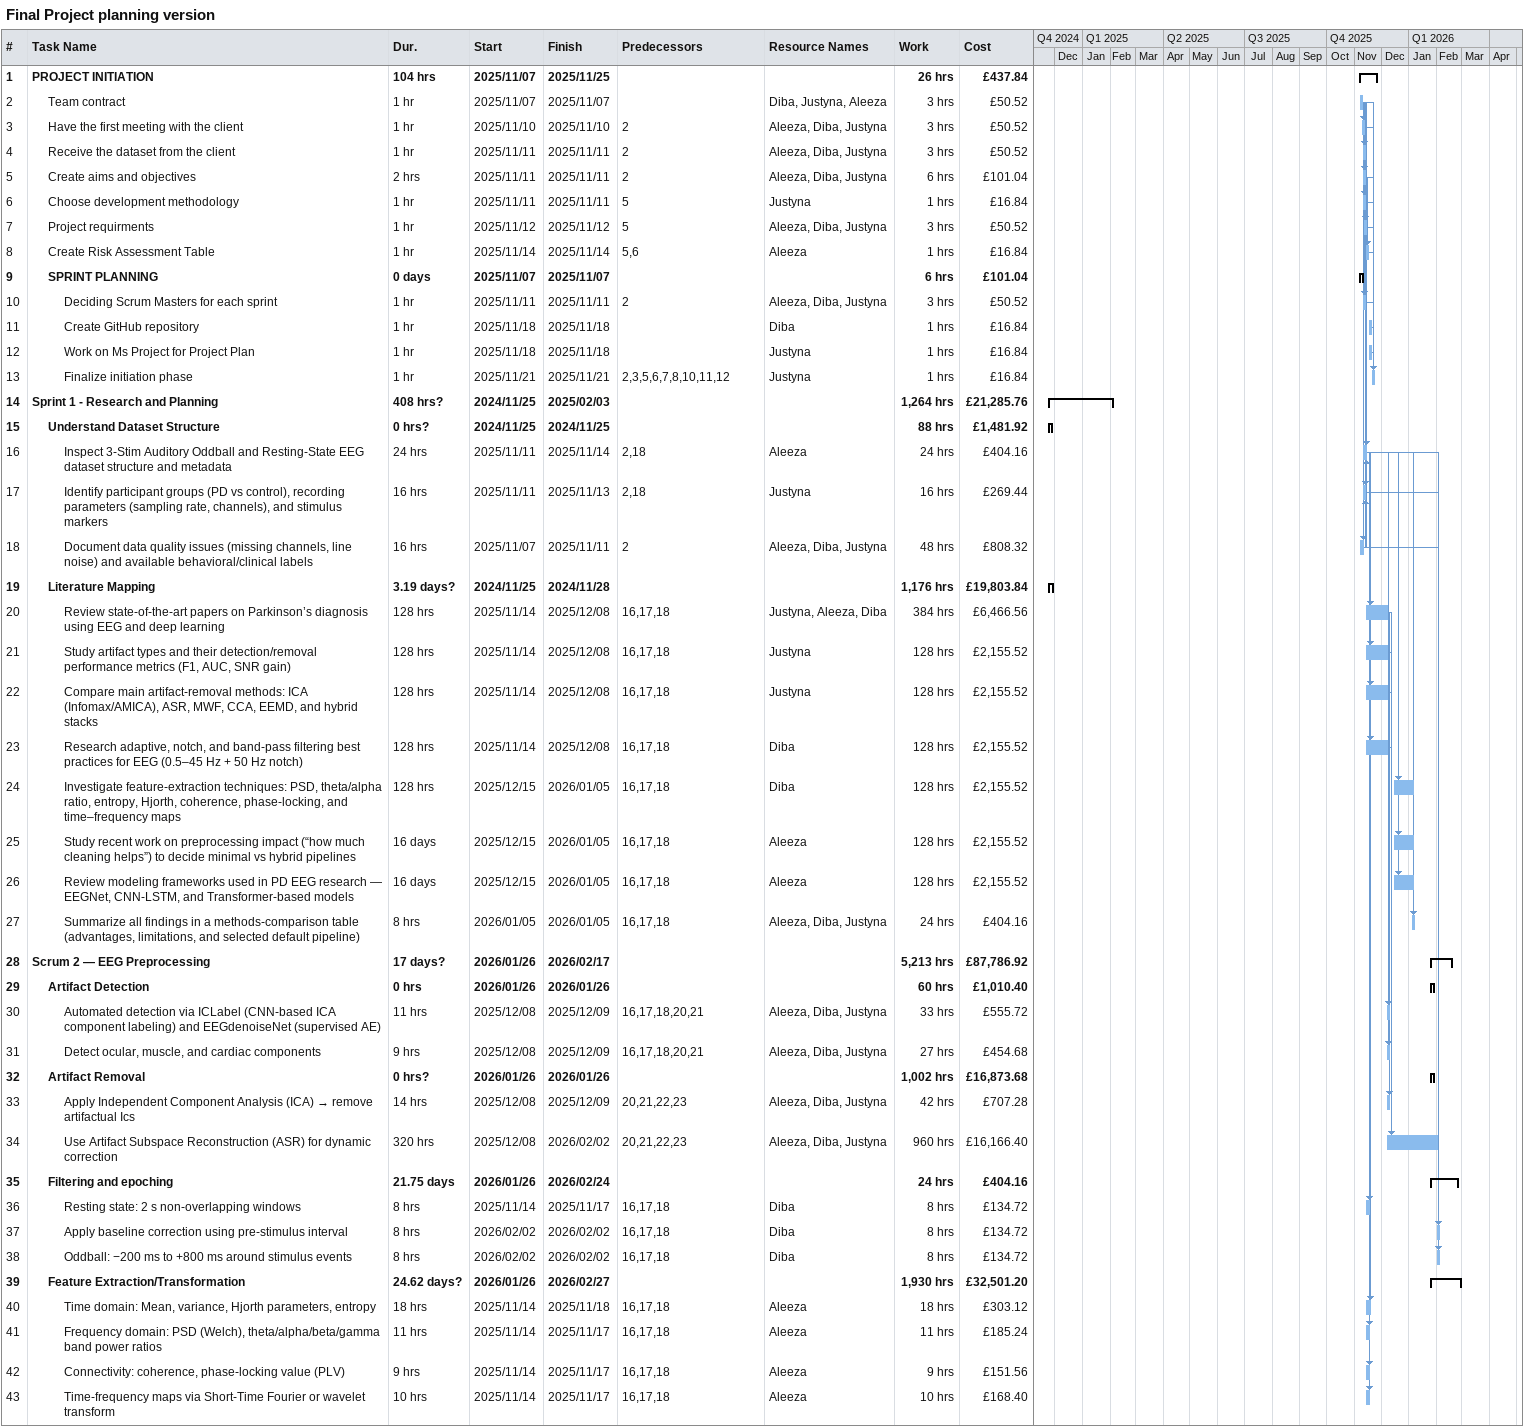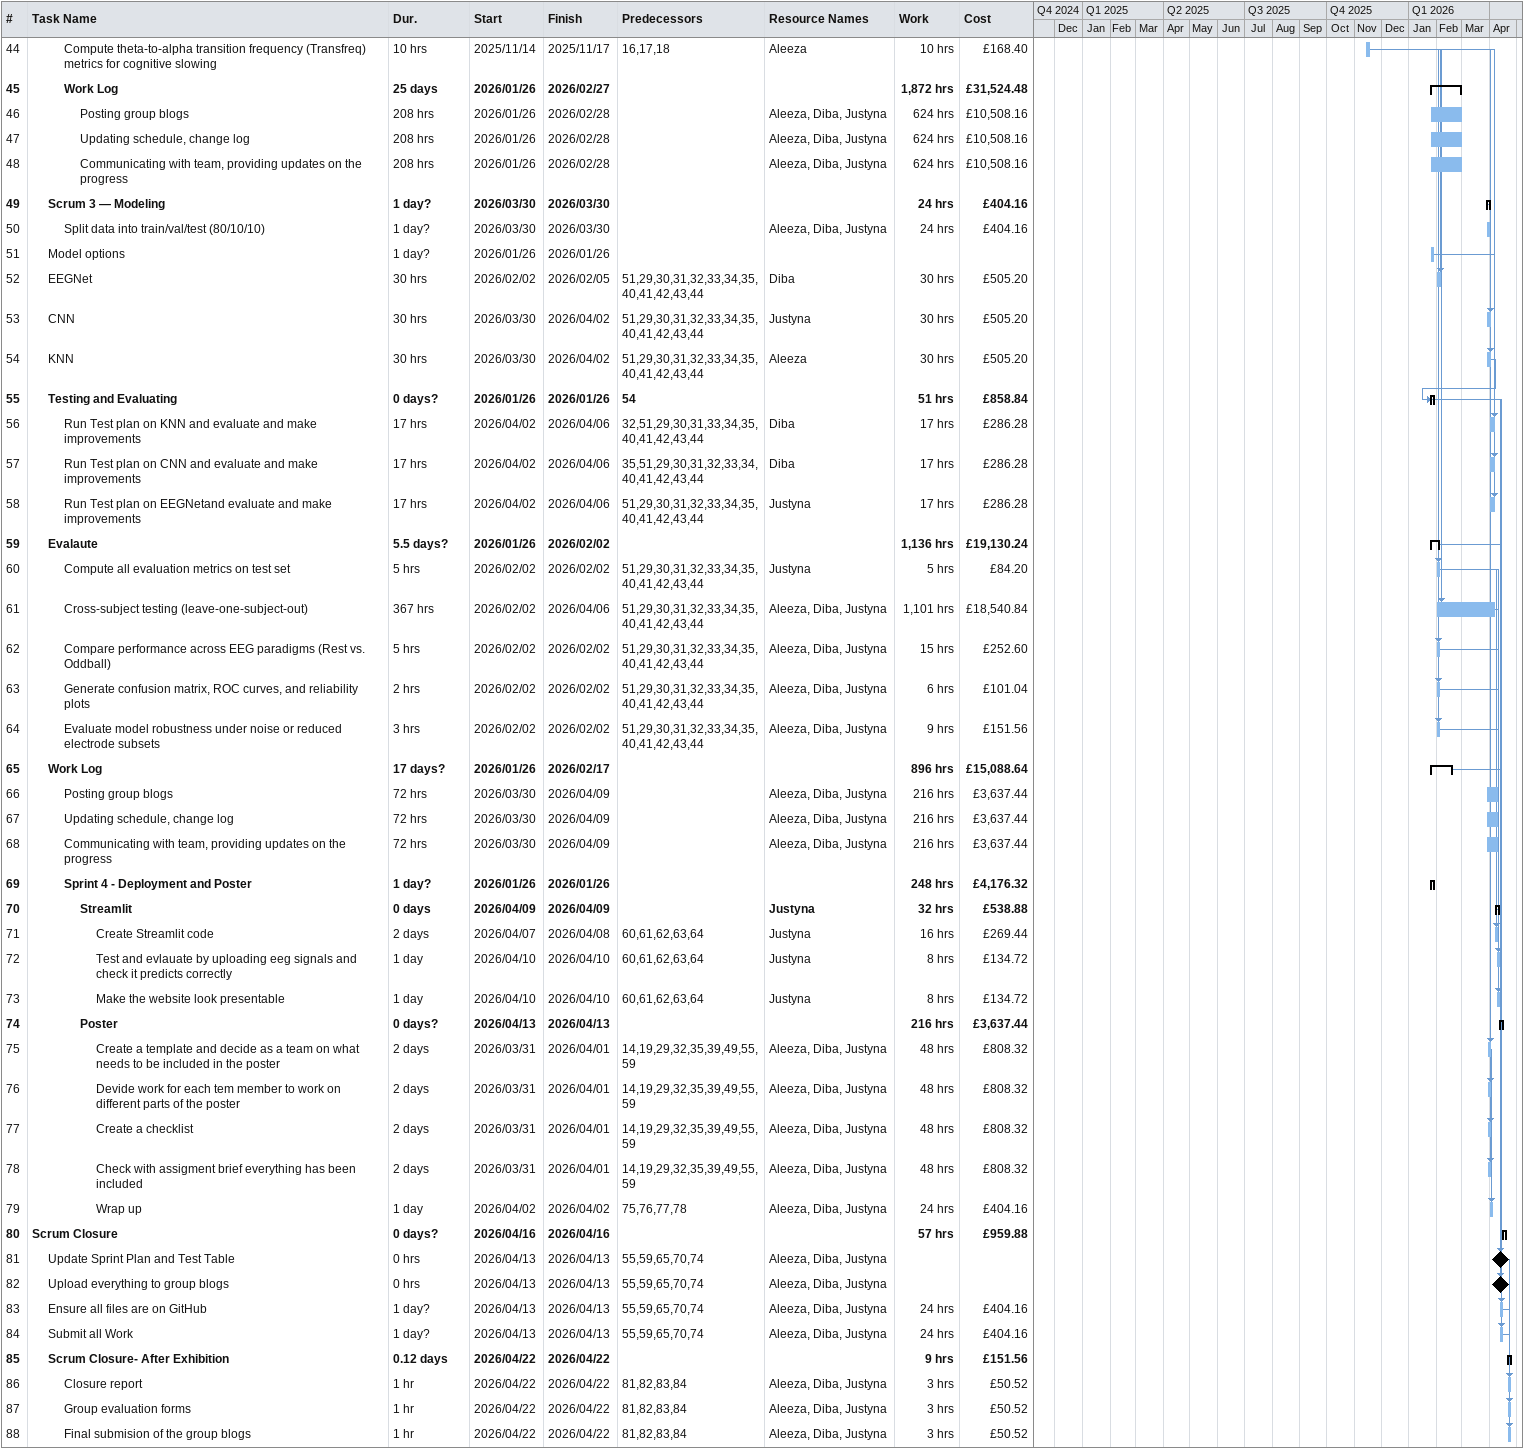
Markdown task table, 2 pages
Final Project planning version

| ID | Level | Task | Duration | Start | Finish | Predecessors | Resources | Work (h) | Cost (£) |
|---|---|---|---|---|---|---|---|---|---|
| 1 | 1 | **PROJECT INITIATION** | 104h | 2025-11-07 | 2025-11-25 |  |  | 26 | 437.84 |
| 2 | 2 | Team contract | 1h | 2025-11-07 | 2025-11-07 |  | Diba, Justyna, Aleeza | 3 | 50.52 |
| 3 | 2 | Have the first meeting with the client | 1h | 2025-11-10 | 2025-11-10 | 2 | Aleeza, Diba, Justyna | 3 | 50.52 |
| 4 | 2 | Receive the dataset from the client | 1h | 2025-11-11 | 2025-11-11 | 2 | Aleeza, Diba, Justyna | 3 | 50.52 |
| 5 | 2 | Create aims and objectives | 2h | 2025-11-11 | 2025-11-11 | 2 | Aleeza, Diba, Justyna | 6 | 101.04 |
| 6 | 2 | Choose development methodology | 1h | 2025-11-11 | 2025-11-11 | 5 | Justyna | 1 | 16.84 |
| 7 | 2 | Project requirments | 1h | 2025-11-12 | 2025-11-12 | 5 | Aleeza, Diba, Justyna | 3 | 50.52 |
| 8 | 2 | Create Risk Assessment Table | 1h | 2025-11-14 | 2025-11-14 | 5, 6 | Aleeza | 1 | 16.84 |
| 9 | 2 | **SPRINT PLANNING** | 0d | 2025-11-07 | 2025-11-07 |  |  | 6 | 101.04 |
| 10 | 3 | Deciding Scrum Masters for each sprint | 1h | 2025-11-11 | 2025-11-11 | 2 | Aleeza, Diba, Justyna | 3 | 50.52 |
| 11 | 3 | Create GitHub repository | 1h | 2025-11-18 | 2025-11-18 |  | Diba | 1 | 16.84 |
| 12 | 3 | Work on Ms Project for Project Plan | 1h | 2025-11-18 | 2025-11-18 |  | Justyna | 1 | 16.84 |
| 13 | 3 | Finalize initiation phase | 1h | 2025-11-21 | 2025-11-21 | 2, 3, 5, 6, 7, 8, 10, 11, 12 | Justyna | 1 | 16.84 |
| 14 | 1 | **Sprint 1 - Research and Planning** | 408h? | 2024-11-25 | 2025-02-03 |  |  | 1264 | 21285.76 |
| 15 | 2 | **Understand Dataset Structure** | 0h? | 2024-11-25 | 2024-11-25 |  |  | 88 | 1481.92 |
| 16 | 3 | Inspect 3-Stim Auditory Oddball and Resting-State EEG dataset structure and metadata | 24h | 2025-11-11 | 2025-11-14 | 2, 18 | Aleeza | 24 | 404.16 |
| 17 | 3 | Identify participant groups (PD vs control), recording parameters (sampling rate, channels), and stimulus markers | 16h | 2025-11-11 | 2025-11-13 | 2, 18 | Justyna | 16 | 269.44 |
| 18 | 3 | Document data quality issues (missing channels, line noise) and available behavioral/clinical labels | 16h | 2025-11-07 | 2025-11-11 | 2 | Aleeza, Diba, Justyna | 48 | 808.32 |
| 19 | 2 | **Literature Mapping** | 3.19d? | 2024-11-25 | 2024-11-28 |  |  | 1176 | 19803.84 |
| 20 | 3 | Review state-of-the-art papers on Parkinson’s diagnosis using EEG and deep learning | 128h | 2025-11-14 | 2025-12-08 | 16, 17, 18 | Justyna, Aleeza, Diba | 384 | 6466.56 |
| 21 | 3 | Study artifact types and their detection/removal performance metrics (F1, AUC, SNR gain) | 128h | 2025-11-14 | 2025-12-08 | 16, 17, 18 | Justyna | 128 | 2155.52 |
| 22 | 3 | Compare main artifact-removal methods: ICA (Infomax/AMICA), ASR, MWF, CCA, EEMD, and hybrid stacks | 128h | 2025-11-14 | 2025-12-08 | 16, 17, 18 | Justyna | 128 | 2155.52 |
| 23 | 3 | Research adaptive, notch, and band-pass filtering best practices for EEG (0.5–45 Hz + 50 Hz notch) | 128h | 2025-11-14 | 2025-12-08 | 16, 17, 18 | Diba | 128 | 2155.52 |
| 24 | 3 | Investigate feature-extraction techniques: PSD, theta/alpha ratio, entropy, Hjorth, coherence, phase-locking, and time–frequency maps | 128h | 2025-12-15 | 2026-01-05 | 16, 17, 18 | Diba | 128 | 2155.52 |
| 25 | 3 | Study recent work on preprocessing impact (“how much cleaning helps”) to decide minimal vs hybrid pipelines | 16d | 2025-12-15 | 2026-01-05 | 16, 17, 18 | Aleeza | 128 | 2155.52 |
| 26 | 3 | Review modeling frameworks used in PD EEG research — EEGNet, CNN-LSTM, and Transformer-based models | 16d | 2025-12-15 | 2026-01-05 | 16, 17, 18 | Aleeza | 128 | 2155.52 |
| 27 | 3 | Summarize all findings in a methods-comparison table (advantages, limitations, and selected default pipeline) | 8h | 2026-01-05 | 2026-01-05 | 16, 17, 18 | Aleeza, Diba, Justyna | 24 | 404.16 |
| 28 | 1 | **Scrum 2 — EEG Preprocessing** | 17d? | 2026-01-26 | 2026-02-17 |  |  | 5213 | 87786.92 |
| 29 | 2 | **Artifact Detection** | 0h | 2026-01-26 | 2026-01-26 |  |  | 60 | 1010.40 |
| 30 | 3 | Automated detection via ICLabel (CNN-based ICA component labeling) and EEGdenoiseNet (supervised AE) | 11h | 2025-12-08 | 2025-12-09 | 16, 17, 18, 20, 21 | Aleeza, Diba, Justyna | 33 | 555.72 |
| 31 | 3 | Detect ocular, muscle, and cardiac components | 9h | 2025-12-08 | 2025-12-09 | 16, 17, 18, 20, 21 | Aleeza, Diba, Justyna | 27 | 454.68 |
| 32 | 2 | **Artifact Removal** | 0h? | 2026-01-26 | 2026-01-26 |  |  | 1002 | 16873.68 |
| 33 | 3 | Apply Independent Component Analysis (ICA) → remove artifactual Ics | 14h | 2025-12-08 | 2025-12-09 | 20, 21, 22, 23 | Aleeza, Diba, Justyna | 42 | 707.28 |
| 34 | 3 | Use Artifact Subspace Reconstruction (ASR) for dynamic correction | 320h | 2025-12-08 | 2026-02-02 | 20, 21, 22, 23 | Aleeza, Diba, Justyna | 960 | 16166.40 |
| 35 | 2 | **Filtering and epoching** | 21.75d | 2026-01-26 | 2026-02-24 |  |  | 24 | 404.16 |
| 36 | 3 | Resting state: 2 s non-overlapping windows | 8h | 2025-11-14 | 2025-11-17 | 16, 17, 18 | Diba | 8 | 134.72 |
| 37 | 3 | Apply baseline correction using pre-stimulus interval | 8h | 2026-02-02 | 2026-02-02 | 16, 17, 18 | Diba | 8 | 134.72 |
| 38 | 3 | Oddball: −200 ms to +800 ms around stimulus events | 8h | 2026-02-02 | 2026-02-02 | 16, 17, 18 | Diba | 8 | 134.72 |
| 39 | 2 | **Feature Extraction/Transformation** | 24.62d? | 2026-01-26 | 2026-02-27 |  |  | 1930 | 32501.20 |
| 40 | 3 | Time domain: Mean, variance, Hjorth parameters, entropy | 18h | 2025-11-14 | 2025-11-18 | 16, 17, 18 | Aleeza | 18 | 303.12 |
| 41 | 3 | Frequency domain: PSD (Welch), theta/alpha/beta/gamma band power ratios | 11h | 2025-11-14 | 2025-11-17 | 16, 17, 18 | Aleeza | 11 | 185.24 |
| 42 | 3 | Connectivity: coherence, phase-locking value (PLV) | 9h | 2025-11-14 | 2025-11-17 | 16, 17, 18 | Aleeza | 9 | 151.56 |
| 43 | 3 | Time-frequency maps via Short-Time Fourier or wavelet transform | 10h | 2025-11-14 | 2025-11-17 | 16, 17, 18 | Aleeza | 10 | 168.40 |
| 44 | 3 | Compute theta-to-alpha transition frequency (Transfreq) metrics for cognitive slowing | 10h | 2025-11-14 | 2025-11-17 | 16, 17, 18 | Aleeza | 10 | 168.40 |
| 45 | 3 | **Work Log** | 25d | 2026-01-26 | 2026-02-27 |  |  | 1872 | 31524.48 |
| 46 | 4 | Posting group blogs | 208h | 2026-01-26 | 2026-02-28 |  | Aleeza, Diba, Justyna | 624 | 10508.16 |
| 47 | 4 | Updating schedule, change log | 208h | 2026-01-26 | 2026-02-28 |  | Aleeza, Diba, Justyna | 624 | 10508.16 |
| 48 | 4 | Communicating with team, providing updates on the progress | 208h | 2026-01-26 | 2026-02-28 |  | Aleeza, Diba, Justyna | 624 | 10508.16 |
| 49 | 2 | **Scrum 3 — Modeling** | 1d? | 2026-03-30 | 2026-03-30 |  |  | 24 | 404.16 |
| 50 | 3 | Split data into train/val/test (80/10/10) | 1d? | 2026-03-30 | 2026-03-30 |  | Aleeza, Diba, Justyna | 24 | 404.16 |
| 51 | 2 | Model options | 1d? | 2026-01-26 | 2026-01-26 |  |  |  |  |
| 52 | 2 | EEGNet | 30h | 2026-02-02 | 2026-02-05 | 51, 29, 30, 31, 32, 33, 34, 35, 40, 41, 42, 43, 44 | Diba | 30 | 505.20 |
| 53 | 2 | CNN | 30h | 2026-03-30 | 2026-04-02 | 51, 29, 30, 31, 32, 33, 34, 35, 40, 41, 42, 43, 44 | Justyna | 30 | 505.20 |
| 54 | 2 | KNN | 30h | 2026-03-30 | 2026-04-02 | 51, 29, 30, 31, 32, 33, 34, 35, 40, 41, 42, 43, 44 | Aleeza | 30 | 505.20 |
| 55 | 2 | **Testing and Evaluating** | 0d? | 2026-01-26 | 2026-01-26 | 54 |  | 51 | 858.84 |
| 56 | 3 | Run Test plan on KNN and evaluate and make improvements | 17h | 2026-04-02 | 2026-04-06 | 32, 51, 29, 30, 31, 33, 34, 35, 40, 41, 42, 43, 44 | Diba | 17 | 286.28 |
| 57 | 3 | Run Test plan on CNN and evaluate and make improvements | 17h | 2026-04-02 | 2026-04-06 | 35, 51, 29, 30, 31, 32, 33, 34, 40, 41, 42, 43, 44 | Diba | 17 | 286.28 |
| 58 | 3 | Run Test plan on EEGNetand evaluate and make improvements | 17h | 2026-04-02 | 2026-04-06 | 51, 29, 30, 31, 32, 33, 34, 35, 40, 41, 42, 43, 44 | Justyna | 17 | 286.28 |
| 59 | 2 | **Evalaute** | 5.5d? | 2026-01-26 | 2026-02-02 |  |  | 1136 | 19130.24 |
| 60 | 3 | Compute all evaluation metrics on test set | 5h | 2026-02-02 | 2026-02-02 | 51, 29, 30, 31, 32, 33, 34, 35, 40, 41, 42, 43, 44 | Justyna | 5 | 84.20 |
| 61 | 3 | Cross-subject testing (leave-one-subject-out) | 367h | 2026-02-02 | 2026-04-06 | 51, 29, 30, 31, 32, 33, 34, 35, 40, 41, 42, 43, 44 | Aleeza, Diba, Justyna | 1101 | 18540.84 |
| 62 | 3 | Compare performance across EEG paradigms (Rest vs. Oddball) | 5h | 2026-02-02 | 2026-02-02 | 51, 29, 30, 31, 32, 33, 34, 35, 40, 41, 42, 43, 44 | Aleeza, Diba, Justyna | 15 | 252.60 |
| 63 | 3 | Generate confusion matrix, ROC curves, and reliability plots | 2h | 2026-02-02 | 2026-02-02 | 51, 29, 30, 31, 32, 33, 34, 35, 40, 41, 42, 43, 44 | Aleeza, Diba, Justyna | 6 | 101.04 |
| 64 | 3 | Evaluate model robustness under noise or reduced electrode subsets | 3h | 2026-02-02 | 2026-02-02 | 51, 29, 30, 31, 32, 33, 34, 35, 40, 41, 42, 43, 44 | Aleeza, Diba, Justyna | 9 | 151.56 |
| 65 | 2 | **Work Log** | 17d? | 2026-01-26 | 2026-02-17 |  |  | 896 | 15088.64 |
| 66 | 3 | Posting group blogs | 72h | 2026-03-30 | 2026-04-09 |  | Aleeza, Diba, Justyna | 216 | 3637.44 |
| 67 | 3 | Updating schedule, change log | 72h | 2026-03-30 | 2026-04-09 |  | Aleeza, Diba, Justyna | 216 | 3637.44 |
| 68 | 3 | Communicating with team, providing updates on the progress | 72h | 2026-03-30 | 2026-04-09 |  | Aleeza, Diba, Justyna | 216 | 3637.44 |
| 69 | 3 | **Sprint 4 - Deployment and Poster** | 1d? | 2026-01-26 | 2026-01-26 |  |  | 248 | 4176.32 |
| 70 | 4 | **Streamlit** | 0d | 2026-04-09 | 2026-04-09 |  | Justyna | 32 | 538.88 |
| 71 | 5 | Create Streamlit code | 2d | 2026-04-07 | 2026-04-08 | 60, 61, 62, 63, 64 | Justyna | 16 | 269.44 |
| 72 | 5 | Test and evlauate by uploading eeg signals and check it predicts correctly | 1d | 2026-04-10 | 2026-04-10 | 60, 61, 62, 63, 64 | Justyna | 8 | 134.72 |
| 73 | 5 | Make the website look presentable | 1d | 2026-04-10 | 2026-04-10 | 60, 61, 62, 63, 64 | Justyna | 8 | 134.72 |
| 74 | 4 | **Poster** | 0d? | 2026-04-13 | 2026-04-13 |  |  | 216 | 3637.44 |
| 75 | 5 | Create a template and decide as a team on what needs to be included in the poster | 2d | 2026-03-31 | 2026-04-01 | 14, 19, 29, 32, 35, 39, 49, 55, 59 | Aleeza, Diba, Justyna | 48 | 808.32 |
| 76 | 5 | Devide work for each tem member to work on different parts of the poster | 2d | 2026-03-31 | 2026-04-01 | 14, 19, 29, 32, 35, 39, 49, 55, 59 | Aleeza, Diba, Justyna | 48 | 808.32 |
| 77 | 5 | Create a checklist | 2d | 2026-03-31 | 2026-04-01 | 14, 19, 29, 32, 35, 39, 49, 55, 59 | Aleeza, Diba, Justyna | 48 | 808.32 |
| 78 | 5 | Check with assigment brief everything has been included | 2d | 2026-03-31 | 2026-04-01 | 14, 19, 29, 32, 35, 39, 49, 55, 59 | Aleeza, Diba, Justyna | 48 | 808.32 |
| 79 | 5 | Wrap up | 1d | 2026-04-02 | 2026-04-02 | 75, 76, 77, 78 | Aleeza, Diba, Justyna | 24 | 404.16 |
| 80 | 1 | **Scrum Closure** | 0d? | 2026-04-16 | 2026-04-16 |  |  | 57 | 959.88 |
| 81 | 2 | Update Sprint Plan and Test Table | 0h | 2026-04-13 | 2026-04-13 | 55, 59, 65, 70, 74 | Aleeza, Diba, Justyna |  |  |
| 82 | 2 | Upload everything to group blogs | 0h | 2026-04-13 | 2026-04-13 | 55, 59, 65, 70, 74 | Aleeza, Diba, Justyna |  |  |
| 83 | 2 | Ensure all files are on GitHub | 1d? | 2026-04-13 | 2026-04-13 | 55, 59, 65, 70, 74 | Aleeza, Diba, Justyna | 24 | 404.16 |
| 84 | 2 | Submit all Work | 1d? | 2026-04-13 | 2026-04-13 | 55, 59, 65, 70, 74 | Aleeza, Diba, Justyna | 24 | 404.16 |
| 85 | 2 | **Scrum Closure- After Exhibition** | 0.12d | 2026-04-22 | 2026-04-22 |  |  | 9 | 151.56 |
| 86 | 3 | Closure report | 1h | 2026-04-22 | 2026-04-22 | 81, 82, 83, 84 | Aleeza, Diba, Justyna | 3 | 50.52 |
| 87 | 3 | Group evaluation forms | 1h | 2026-04-22 | 2026-04-22 | 81, 82, 83, 84 | Aleeza, Diba, Justyna | 3 | 50.52 |
| 88 | 3 | Final submision of the group blogs | 1h | 2026-04-22 | 2026-04-22 | 81, 82, 83, 84 | Aleeza, Diba, Justyna | 3 | 50.52 |
